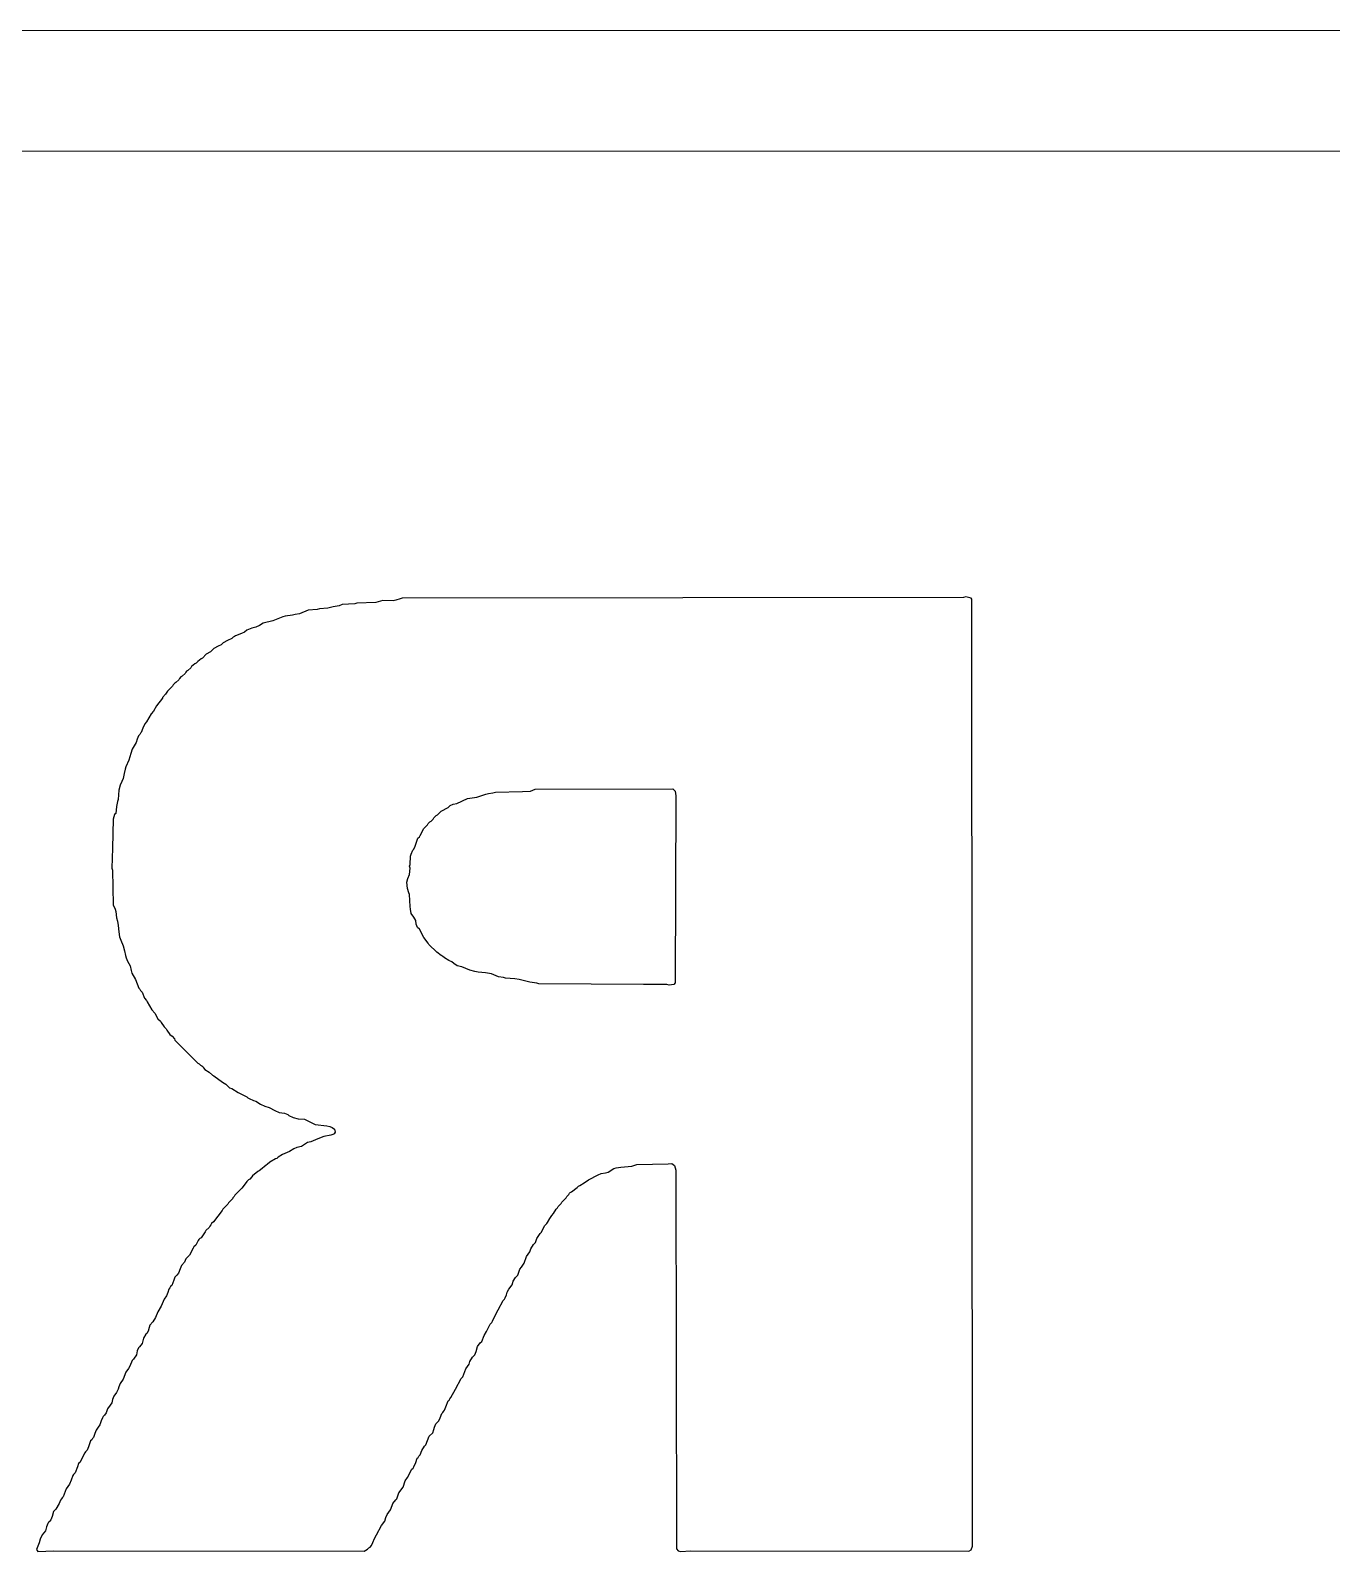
# Model space of a CAD drawing. Header units: millimetres. Extents: x -3 to 175, y -4 to 177.
# Drawn here: x 104.495 to 107.204, y 58.225 to 61.392 of the extents above; entities that cross this region are included whole.
import ezdxf

# ---------------------------------------------------------------- set-up
doc = ezdxf.new("R2010")
doc.units = ezdxf.units.MM
doc.layers.add('TopOverlay', color=2, linetype='Continuous')

msp = doc.modelspace()

# ---------------------------------------------------------------- linework, layer by layer
at = {"layer": 'TopOverlay'}
for p, q in [((109.6521, 61.3923), (98.1494, 61.391)), ((98.5377, 61.1417), (109.4087, 61.141)), ((105.229, 60.2057), (105.214, 60.2011)), ((105.2507, 60.205), (105.229, 60.2057)), ((105.2559, 60.2063), (105.2507, 60.205)), ((105.2651, 60.2089), (105.2559, 60.2063)), ((105.2691, 60.2103), (105.2651, 60.2089)), ((106.438, 60.2116), (105.2691, 60.2103)), ((106.4432, 60.2129), (106.438, 60.2116)), ((106.4537, 60.2103), (106.4432, 60.2129)), ((106.4557, 60.2083), (106.4537, 60.2103)), ((106.457, 58.2365), (106.4557, 60.2083)), ((105.0205, 60.1716), (105.0139, 60.1689)), ((105.0257, 60.1729), (105.0205, 60.1716)), ((105.0408, 60.1748), (105.0257, 60.1729)), ((105.046, 60.1761), (105.0408, 60.1748)), ((105.0552, 60.1775), (105.046, 60.1761)), ((105.0736, 60.1853), (105.0552, 60.1775)), ((105.092, 60.1866), (105.0736, 60.1853)), ((105.0972, 60.1879), (105.092, 60.1866)), ((105.1143, 60.1893), (105.0972, 60.1879)), ((105.1254, 60.1925), (105.1143, 60.1893)), ((105.1379, 60.1945), (105.1254, 60.1925)), ((105.1444, 60.1971), (105.1379, 60.1945)), ((105.1707, 60.1984), (105.1444, 60.1971)), ((105.1746, 60.1998), (105.1707, 60.1984)), ((105.214, 60.2011), (105.1746, 60.1998)), ((104.9457, 60.144), (104.9411, 60.1394)), ((104.9562, 60.1479), (104.9457, 60.144)), ((104.9647, 60.1499), (104.9562, 60.1479)), ((104.9719, 60.1532), (104.9647, 60.1499)), ((104.9798, 60.1584), (104.9719, 60.1532)), ((105.0001, 60.163), (104.9798, 60.1584)), ((105.0139, 60.1689), (105.0001, 60.163)), ((104.886, 60.1105), (104.8768, 60.1053)), ((104.8925, 60.1132), (104.886, 60.1105)), ((104.8965, 60.1171), (104.8925, 60.1132)), ((104.9057, 60.1224), (104.8965, 60.1171)), ((104.9148, 60.1263), (104.9057, 60.1224)), ((104.9175, 60.1289), (104.9148, 60.1263)), ((104.9201, 60.1302), (104.9175, 60.1289)), ((104.9221, 60.1322), (104.9201, 60.1302)), ((104.9345, 60.1368), (104.9221, 60.1322)), ((104.9411, 60.1394), (104.9345, 60.1368)), ((104.8434, 60.0784), (104.8401, 60.0751)), ((104.8506, 60.0843), (104.8434, 60.0784)), ((104.8532, 60.0856), (104.8506, 60.0843)), ((104.8611, 60.0935), (104.8532, 60.0856)), ((104.8702, 60.0987), (104.8611, 60.0935)), ((104.8768, 60.1053), (104.8702, 60.0987)), ((104.8086, 60.0463), (104.8053, 60.043)), ((104.8112, 60.0476), (104.8086, 60.0463)), ((104.8171, 60.0535), (104.8112, 60.0476)), ((104.8184, 60.0561), (104.8171, 60.0535)), ((104.8204, 60.0581), (104.8184, 60.0561)), ((104.823, 60.0594), (104.8204, 60.0581)), ((104.8289, 60.0653), (104.823, 60.0594)), ((104.8302, 60.0679), (104.8289, 60.0653)), ((104.8374, 60.0738), (104.8302, 60.0679)), ((104.8401, 60.0751), (104.8374, 60.0738)), ((104.7804, 60.0167), (104.7764, 60.0102)), ((104.7909, 60.0272), (104.7804, 60.0167)), ((104.7922, 60.0299), (104.7909, 60.0272)), ((104.7955, 60.0331), (104.7922, 60.0299)), ((104.7981, 60.0345), (104.7955, 60.0331)), ((104.804, 60.0404), (104.7981, 60.0345)), ((104.8053, 60.043), (104.804, 60.0404)), ((104.7574, 59.9859), (104.7515, 59.9748)), ((104.7699, 60.0023), (104.7574, 59.9859)), ((104.7764, 60.0102), (104.7699, 60.0036)), ((104.7699, 60.0036), (104.7699, 60.0023)), ((104.7371, 59.9525), (104.7332, 59.9485)), ((104.7463, 59.9695), (104.7371, 59.9525)), ((104.7515, 59.9748), (104.7463, 59.9695)), ((104.72, 59.9236), (104.7174, 59.917)), ((104.7227, 59.9262), (104.72, 59.9236)), ((104.724, 59.9289), (104.7227, 59.9262)), ((104.7259, 59.9308), (104.724, 59.9289)), ((104.7292, 59.9393), (104.7259, 59.9308)), ((104.7332, 59.9485), (104.7292, 59.9393)), ((104.7043, 59.8869), (104.7023, 59.8797)), ((104.7069, 59.8961), (104.7043, 59.8869)), ((104.7108, 59.9026), (104.7069, 59.8961)), ((104.7154, 59.9098), (104.7108, 59.9026)), ((104.7174, 59.917), (104.7154, 59.9098)), ((104.6938, 59.8593), (104.6925, 59.8541)), ((104.6997, 59.8731), (104.6938, 59.8593)), ((104.7023, 59.8797), (104.6997, 59.8731)), ((104.6853, 59.8285), (104.682, 59.8213)), ((104.6879, 59.8351), (104.6853, 59.8285)), ((104.6905, 59.8455), (104.6879, 59.8351)), ((104.6925, 59.8541), (104.6905, 59.8455)), ((104.6794, 59.8108), (104.6781, 59.7911)), ((104.682, 59.8213), (104.6794, 59.8108)), ((105.3832, 59.7826), (105.4055, 59.7931)), ((105.4055, 59.7931), (105.4147, 59.7944)), ((105.4147, 59.7944), (105.4245, 59.7963)), ((105.4245, 59.7963), (105.4435, 59.8023)), ((105.4435, 59.8023), (105.4488, 59.8036)), ((105.4488, 59.8036), (105.458, 59.8049)), ((105.458, 59.8049), (105.4632, 59.8062)), ((105.4632, 59.8062), (105.5196, 59.8075)), ((105.5196, 59.8075), (105.5367, 59.8088)), ((105.5367, 59.8088), (105.5459, 59.8127)), ((105.5459, 59.8127), (105.8325, 59.8134)), ((105.8325, 59.8134), (105.8378, 59.8082)), ((105.8378, 59.8082), (105.8391, 59.799)), ((105.8391, 59.799), (105.8378, 59.4093)), ((104.6702, 59.7596), (104.6676, 59.7504)), ((104.6728, 59.7622), (104.6702, 59.7596)), ((104.6741, 59.7767), (104.6728, 59.7622)), ((104.6767, 59.7872), (104.6741, 59.7767)), ((104.6781, 59.7911), (104.6767, 59.7872)), ((105.3425, 59.759), (105.3504, 59.7668)), ((105.3504, 59.7668), (105.3648, 59.7747)), ((105.3648, 59.7747), (105.3688, 59.7786)), ((105.3688, 59.7786), (105.3753, 59.7813)), ((105.3753, 59.7813), (105.3832, 59.7826)), ((104.6676, 59.7504), (104.6662, 59.6901)), ((105.3064, 59.7163), (105.3143, 59.7308)), ((105.3143, 59.7308), (105.3222, 59.7386)), ((105.3222, 59.7386), (105.3235, 59.7413)), ((105.3235, 59.7413), (105.3268, 59.7445)), ((105.3268, 59.7445), (105.3294, 59.7458)), ((105.3294, 59.7458), (105.334, 59.7504)), ((105.334, 59.7504), (105.3353, 59.7531)), ((105.3353, 59.7531), (105.3399, 59.7577)), ((105.3399, 59.7577), (105.3425, 59.759)), ((105.296, 59.694), (105.3019, 59.7104)), ((105.3019, 59.7104), (105.3051, 59.7137)), ((105.3051, 59.7137), (105.3064, 59.7163)), ((104.6662, 59.6901), (104.6649, 59.6481)), ((105.2855, 59.656), (105.2868, 59.673)), ((105.2868, 59.673), (105.2881, 59.677)), ((105.2881, 59.677), (105.2914, 59.6855)), ((105.2914, 59.6855), (105.2933, 59.6875)), ((105.2933, 59.6875), (105.296, 59.694)), ((104.6649, 59.6481), (104.6662, 59.6442)), ((104.6662, 59.6442), (104.6676, 59.572)), ((105.2809, 59.6265), (105.2841, 59.635)), ((105.2841, 59.652), (105.2855, 59.656)), ((105.2855, 59.6481), (105.2841, 59.652)), ((105.2841, 59.635), (105.2855, 59.6481)), ((105.2789, 59.6192), (105.2809, 59.6265)), ((105.2802, 59.6061), (105.2789, 59.6192)), ((105.2828, 59.5969), (105.2802, 59.6061)), ((104.6676, 59.572), (104.6715, 59.5628)), ((105.2841, 59.593), (105.2828, 59.5969)), ((105.2855, 59.5681), (105.2841, 59.593)), ((104.6715, 59.5628), (104.6728, 59.5576)), ((104.6728, 59.5576), (104.6741, 59.5445)), ((104.6741, 59.5445), (104.6767, 59.5379)), ((104.6767, 59.5379), (104.6781, 59.5287)), ((105.2868, 59.5628), (105.2855, 59.5681)), ((105.2881, 59.5537), (105.2868, 59.5628)), ((105.2933, 59.5458), (105.2881, 59.5537)), ((105.2973, 59.5392), (105.2933, 59.5458)), ((105.2986, 59.5313), (105.2973, 59.5392)), ((104.6781, 59.5287), (104.6794, 59.5156)), ((104.6794, 59.5156), (104.6807, 59.5051)), ((105.3012, 59.5248), (105.2986, 59.5313)), ((105.3051, 59.5209), (105.3012, 59.5248)), ((105.3143, 59.5038), (105.3051, 59.5209)), ((104.6807, 59.5051), (104.6833, 59.4986)), ((104.6833, 59.4986), (104.6885, 59.4867)), ((104.6885, 59.4867), (104.6912, 59.4762)), ((104.6912, 59.4762), (104.6931, 59.4664)), ((105.3235, 59.492), (105.3143, 59.5038)), ((105.3248, 59.4894), (105.3235, 59.492)), ((105.3412, 59.473), (105.3248, 59.4894)), ((104.6931, 59.4664), (104.6945, 59.4612)), ((104.6945, 59.4612), (104.6971, 59.4546)), ((104.6971, 59.4546), (104.703, 59.4448)), ((104.703, 59.4448), (104.7049, 59.4349)), ((105.3504, 59.4664), (105.3412, 59.473)), ((105.353, 59.4651), (105.3504, 59.4664)), ((105.357, 59.4612), (105.353, 59.4651)), ((105.3661, 59.4559), (105.357, 59.4612)), ((105.3727, 59.4533), (105.3661, 59.4559)), ((105.3766, 59.4494), (105.3727, 59.4533)), ((105.3839, 59.4448), (105.3766, 59.4494)), ((105.3937, 59.4428), (105.3839, 59.4448)), ((104.7049, 59.4349), (104.7063, 59.4297)), ((104.7063, 59.4297), (104.7141, 59.4166)), ((104.7141, 59.4166), (104.7207, 59.3982)), ((105.4101, 59.4356), (105.3937, 59.4428)), ((105.4206, 59.433), (105.4101, 59.4356)), ((105.4271, 59.4316), (105.4206, 59.433)), ((105.4429, 59.4303), (105.4271, 59.4316)), ((105.4553, 59.4284), (105.4429, 59.4303)), ((105.4698, 59.4218), (105.4553, 59.4284)), ((105.4803, 59.4205), (105.4698, 59.4218)), ((105.4842, 59.4192), (105.4803, 59.4205)), ((105.5039, 59.4179), (105.4842, 59.4192)), ((105.5131, 59.4166), (105.5039, 59.4179)), ((105.5183, 59.4152), (105.5131, 59.4166)), ((105.5295, 59.412), (105.5183, 59.4152)), ((105.5347, 59.4107), (105.5295, 59.412)), ((104.7207, 59.3982), (104.7227, 59.3962)), ((104.7227, 59.3962), (104.724, 59.3936)), ((104.724, 59.3936), (104.7279, 59.3897)), ((104.7279, 59.3897), (104.7325, 59.3772)), ((105.5498, 59.4087), (105.5347, 59.4107)), ((105.5537, 59.4074), (105.5498, 59.4087)), ((105.7715, 59.4061), (105.5537, 59.4074)), ((105.8201, 59.4061), (105.7715, 59.4061)), ((105.8253, 59.4048), (105.8201, 59.4061)), ((105.8345, 59.4061), (105.8253, 59.4048)), ((105.8378, 59.4093), (105.8345, 59.4061)), ((104.7325, 59.3772), (104.7371, 59.3726)), ((104.7371, 59.3726), (104.7384, 59.37)), ((104.7384, 59.37), (104.7476, 59.3529)), ((104.7476, 59.3529), (104.7541, 59.3464)), ((104.7541, 59.3464), (104.7607, 59.3346)), ((104.7607, 59.3346), (104.7659, 59.3293)), ((104.7659, 59.3293), (104.7673, 59.3267)), ((104.7673, 59.3267), (104.7738, 59.3175)), ((104.7738, 59.3175), (104.7778, 59.3136)), ((104.7778, 59.3136), (104.7791, 59.311)), ((104.7791, 59.311), (104.7856, 59.3018)), ((104.7856, 59.3018), (104.7902, 59.2985)), ((104.7902, 59.2985), (104.7948, 59.2926)), ((104.7948, 59.2926), (104.7961, 59.29)), ((104.7961, 59.29), (104.844, 59.2421)), ((104.844, 59.2421), (104.8466, 59.2408)), ((104.8466, 59.2408), (104.8493, 59.2381)), ((104.8493, 59.2381), (104.8519, 59.2368)), ((104.8519, 59.2368), (104.8538, 59.2349)), ((104.8538, 59.2349), (104.8552, 59.2322)), ((104.8552, 59.2322), (104.8584, 59.229)), ((104.8584, 59.229), (104.8676, 59.2237)), ((104.8676, 59.2237), (104.8742, 59.2172)), ((104.8742, 59.2172), (104.8768, 59.2158)), ((104.8768, 59.2158), (104.8952, 59.2027)), ((104.8952, 59.2027), (104.9017, 59.1988)), ((104.9017, 59.1988), (104.9096, 59.1909)), ((104.9096, 59.1909), (104.9148, 59.1896)), ((104.9148, 59.1896), (104.9273, 59.1811)), ((104.9273, 59.1811), (104.9457, 59.1719)), ((104.9457, 59.1719), (104.9476, 59.1699)), ((104.9476, 59.1699), (104.9503, 59.1686)), ((104.9503, 59.1686), (104.9595, 59.1647)), ((104.9595, 59.1647), (104.9647, 59.1634)), ((104.9647, 59.1634), (104.9739, 59.1568)), ((104.9739, 59.1568), (104.9831, 59.1529)), ((104.9831, 59.1529), (104.9923, 59.1502)), ((104.9923, 59.1502), (105.0041, 59.1437)), ((105.0041, 59.1437), (105.0132, 59.1397)), ((105.0132, 59.1397), (105.0244, 59.1378)), ((105.0244, 59.1378), (105.031, 59.1352)), ((105.031, 59.1352), (105.0329, 59.1332)), ((105.0329, 59.1332), (105.0421, 59.1293)), ((105.0421, 59.1293), (105.0526, 59.1266)), ((105.0526, 59.1266), (105.0657, 59.1253)), ((105.0657, 59.1253), (105.088, 59.1148)), ((105.088, 59.1148), (105.1123, 59.1115)), ((105.1123, 59.1115), (105.1188, 59.1102)), ((105.1188, 59.1102), (105.1234, 59.1083)), ((105.1234, 59.1083), (105.128, 59.105)), ((105.1274, 59.0951), (105.1248, 59.0938)), ((105.1293, 59.0984), (105.1274, 59.0951)), ((105.128, 59.105), (105.1293, 59.0984)), ((105.0434, 59.0637), (105.0342, 59.0584)), ((105.05, 59.0663), (105.0434, 59.0637)), ((105.0592, 59.0689), (105.05, 59.0663)), ((105.0723, 59.0768), (105.0592, 59.0689)), ((105.0788, 59.0781), (105.0723, 59.0768)), ((105.0933, 59.0846), (105.0788, 59.0781)), ((105.1057, 59.0892), (105.0933, 59.0846)), ((105.1208, 59.0925), (105.1057, 59.0892)), ((105.1248, 59.0938), (105.1208, 59.0925)), ((104.9936, 59.0361), (104.9883, 59.0309)), ((105.0054, 59.0427), (104.9936, 59.0361)), ((105.008, 59.044), (105.0054, 59.0427)), ((105.0106, 59.0466), (105.008, 59.044)), ((105.0198, 59.0519), (105.0106, 59.0466)), ((105.0342, 59.0584), (105.0198, 59.0519)), ((105.7472, 59.0276), (105.7577, 59.0315)), ((105.7577, 59.0315), (105.8233, 59.0328)), ((105.8233, 59.0328), (105.8306, 59.0335)), ((105.8306, 59.0335), (105.8365, 59.0289)), ((104.9516, 59.0007), (104.949, 58.9994)), ((104.9562, 59.0053), (104.9516, 59.0007)), ((104.9575, 59.0079), (104.9562, 59.0053)), ((104.9686, 59.0164), (104.9575, 59.0079)), ((104.9713, 59.0177), (104.9686, 59.0164)), ((104.9739, 59.0204), (104.9713, 59.0177)), ((104.9857, 59.0295), (104.9739, 59.0204)), ((104.9883, 59.0309), (104.9857, 59.0295)), ((105.6574, 58.9994), (105.6771, 59.0099)), ((105.6771, 59.0099), (105.6836, 59.0125)), ((105.6836, 59.0125), (105.6928, 59.0138)), ((105.6928, 59.0138), (105.698, 59.0151)), ((105.698, 59.0151), (105.7099, 59.023)), ((105.7099, 59.023), (105.7151, 59.0243)), ((105.7151, 59.0243), (105.7243, 59.0256)), ((105.7243, 59.0256), (105.7472, 59.0276)), ((105.8365, 59.0289), (105.8391, 59.0197)), ((105.8391, 59.0197), (105.8404, 58.2313)), ((104.9352, 58.9817), (104.9208, 58.9672)), ((104.9444, 58.9935), (104.9352, 58.9817)), ((104.9457, 58.9961), (104.9444, 58.9935)), ((104.949, 58.9994), (104.9457, 58.9961)), ((105.6121, 58.9646), (105.6161, 58.9685)), ((105.6161, 58.9685), (105.6174, 58.9712)), ((105.6174, 58.9712), (105.6193, 58.9731)), ((105.6193, 58.9731), (105.622, 58.9744)), ((105.622, 58.9744), (105.6338, 58.9836)), ((105.6338, 58.9836), (105.6364, 58.9863)), ((105.6364, 58.9863), (105.639, 58.9876)), ((105.639, 58.9876), (105.6482, 58.9928)), ((105.6482, 58.9928), (105.6574, 58.9994)), ((104.8958, 58.9384), (104.8945, 58.9357)), ((104.9063, 58.9489), (104.8958, 58.9384)), ((104.9076, 58.9515), (104.9063, 58.9489)), ((104.9155, 58.9594), (104.9076, 58.9515)), ((104.9168, 58.962), (104.9155, 58.9594)), ((104.9194, 58.9646), (104.9168, 58.962)), ((104.9208, 58.9672), (104.9194, 58.9646)), ((105.5846, 58.9292), (105.5898, 58.9384)), ((105.5898, 58.9384), (105.5924, 58.941)), ((105.5924, 58.941), (105.5938, 58.9436)), ((105.5938, 58.9436), (105.6003, 58.9502)), ((105.6003, 58.9502), (105.6016, 58.9528)), ((105.6016, 58.9528), (105.6108, 58.962)), ((105.6108, 58.962), (105.6121, 58.9646)), ((104.8709, 58.9056), (104.8683, 58.903)), ((104.8722, 58.9082), (104.8709, 58.9056)), ((104.8761, 58.9121), (104.8722, 58.9082)), ((104.8945, 58.9357), (104.8761, 58.9121)), ((105.5662, 58.9043), (105.5701, 58.9082)), ((105.5701, 58.9082), (105.5715, 58.9108)), ((105.5715, 58.9108), (105.5767, 58.9187)), ((105.5767, 58.9187), (105.5806, 58.9253)), ((105.5806, 58.9253), (105.5846, 58.9292)), ((104.846, 58.8754), (104.8447, 58.8728)), ((104.8479, 58.8774), (104.846, 58.8754)), ((104.8506, 58.8787), (104.8479, 58.8774)), ((104.8591, 58.8911), (104.8506, 58.8787)), ((104.8604, 58.8938), (104.8591, 58.8911)), ((104.867, 58.9003), (104.8604, 58.8938)), ((104.8683, 58.903), (104.867, 58.9003)), ((105.5465, 58.8688), (105.5498, 58.8774)), ((105.5498, 58.8774), (105.5564, 58.8879)), ((105.5564, 58.8879), (105.5583, 58.8898)), ((105.5583, 58.8898), (105.5662, 58.9043)), ((104.8263, 58.8426), (104.8184, 58.8347)), ((104.8342, 58.857), (104.8263, 58.8426)), ((104.8355, 58.8597), (104.8342, 58.857)), ((104.8394, 58.8636), (104.8355, 58.8597)), ((104.8447, 58.8728), (104.8394, 58.8636)), ((105.5282, 58.84), (105.5347, 58.8492)), ((105.5347, 58.8492), (105.5373, 58.8557)), ((105.5373, 58.8557), (105.5426, 58.8649)), ((105.5426, 58.8649), (105.5465, 58.8688)), ((104.8066, 58.8137), (104.8033, 58.8052)), ((104.8099, 58.821), (104.8066, 58.8137)), ((104.8158, 58.8282), (104.8099, 58.821)), ((104.8184, 58.8347), (104.8158, 58.8282)), ((105.5098, 58.8006), (105.5144, 58.8131)), ((105.5144, 58.8131), (105.5177, 58.8177)), ((105.5177, 58.8177), (105.5229, 58.8255)), ((105.5229, 58.8255), (105.5282, 58.84)), ((104.7896, 58.7796), (104.7869, 58.777)), ((104.7935, 58.7901), (104.7896, 58.7796)), ((104.7961, 58.7967), (104.7935, 58.7901)), ((104.8001, 58.8006), (104.7961, 58.7967)), ((104.8033, 58.8052), (104.8001, 58.8006)), ((105.4914, 58.7718), (105.498, 58.7809)), ((105.498, 58.7809), (105.5, 58.7882)), ((105.5, 58.7882), (105.5052, 58.796)), ((105.5052, 58.796), (105.5098, 58.8006)), ((104.7738, 58.7508), (104.7673, 58.7363)), ((104.7784, 58.758), (104.7738, 58.7508)), ((104.781, 58.7645), (104.7784, 58.758)), ((104.783, 58.7718), (104.781, 58.7645)), ((104.7856, 58.7744), (104.783, 58.7718)), ((104.7869, 58.777), (104.7856, 58.7744)), ((105.4691, 58.7285), (105.4796, 58.7481)), ((105.4796, 58.7481), (105.4822, 58.7508)), ((105.4822, 58.7508), (105.4836, 58.7534)), ((105.4836, 58.7534), (105.4862, 58.76)), ((105.4862, 58.76), (105.4875, 58.7652)), ((105.4875, 58.7652), (105.4914, 58.7718)), ((104.7607, 58.7245), (104.7555, 58.7127)), ((104.7673, 58.7363), (104.7607, 58.7245)), ((105.4613, 58.714), (105.4691, 58.7285)), ((104.7404, 58.6845), (104.7377, 58.6793)), ((104.7423, 58.6917), (104.7404, 58.6845)), ((104.7436, 58.697), (104.7423, 58.6917)), ((104.7502, 58.7035), (104.7436, 58.697)), ((104.7555, 58.7127), (104.7502, 58.7035)), ((105.4396, 58.6753), (105.4449, 58.6832)), ((105.4449, 58.6832), (105.4527, 58.699)), ((105.4527, 58.699), (105.456, 58.7022)), ((105.456, 58.7022), (105.4573, 58.7049)), ((105.4573, 58.7049), (105.4613, 58.714)), ((104.722, 58.6517), (104.72, 58.6498)), ((104.7279, 58.6589), (104.722, 58.6517)), ((104.7305, 58.6694), (104.7279, 58.6589)), ((104.7351, 58.678), (104.7305, 58.6694)), ((104.7377, 58.6793), (104.7351, 58.678)), ((105.4232, 58.6419), (105.4258, 58.6524)), ((105.4258, 58.6524), (105.4317, 58.6596)), ((105.4317, 58.6596), (105.435, 58.6629)), ((105.435, 58.6629), (105.4396, 58.6753)), ((104.7069, 58.6235), (104.7023, 58.6111)), ((104.7095, 58.6261), (104.7069, 58.6235)), ((104.7161, 58.6353), (104.7095, 58.6261)), ((104.7174, 58.6432), (104.7161, 58.6353)), ((104.72, 58.6498), (104.7174, 58.6432)), ((105.4088, 58.6156), (105.4101, 58.6209)), ((105.4101, 58.6209), (105.4153, 58.6301)), ((105.4153, 58.6301), (105.4206, 58.6353)), ((105.4206, 58.6353), (105.4232, 58.6419)), ((104.6938, 58.5986), (104.6885, 58.5842)), ((104.699, 58.6065), (104.6938, 58.5986)), ((104.7023, 58.6111), (104.699, 58.6065)), ((105.3917, 58.5855), (105.3957, 58.5894)), ((105.3957, 58.5894), (105.4016, 58.6058)), ((105.4016, 58.6058), (105.4088, 58.6156)), ((104.6741, 58.5566), (104.6689, 58.5487)), ((104.6781, 58.5632), (104.6741, 58.5566)), ((104.6794, 58.5684), (104.6781, 58.5632)), ((104.682, 58.575), (104.6794, 58.5684)), ((104.6885, 58.5842), (104.682, 58.575)), ((105.3707, 58.5461), (105.3799, 58.5632)), ((105.3799, 58.5632), (105.3917, 58.5855)), ((104.661, 58.5304), (104.6558, 58.5225)), ((104.6643, 58.535), (104.661, 58.5304)), ((104.6662, 58.5422), (104.6643, 58.535)), ((104.6689, 58.5487), (104.6662, 58.5422)), ((105.3576, 58.5199), (105.3602, 58.5264)), ((105.3602, 58.5264), (105.3648, 58.5389)), ((105.3648, 58.5389), (105.3668, 58.5409)), ((105.3668, 58.5409), (105.3681, 58.5435)), ((105.3681, 58.5435), (105.3707, 58.5461)), ((104.6426, 58.4976), (104.6394, 58.489)), ((104.6453, 58.5041), (104.6426, 58.4976)), ((104.6466, 58.5068), (104.6453, 58.5041)), ((104.6492, 58.5094), (104.6466, 58.5068)), ((104.6525, 58.514), (104.6492, 58.5094)), ((104.6558, 58.5225), (104.6525, 58.514)), ((105.3392, 58.491), (105.3458, 58.4976)), ((105.3458, 58.4976), (105.3484, 58.5041)), ((105.3484, 58.5041), (105.3517, 58.5127)), ((105.3517, 58.5127), (105.3537, 58.5146)), ((105.3537, 58.5146), (105.355, 58.5173)), ((105.355, 58.5173), (105.3576, 58.5199)), ((104.6262, 58.4628), (104.6243, 58.4608)), ((104.6295, 58.4713), (104.6262, 58.4628)), ((104.6321, 58.4779), (104.6295, 58.4713)), ((104.6361, 58.4845), (104.6321, 58.4779)), ((104.6394, 58.489), (104.6361, 58.4845)), ((105.3222, 58.4569), (105.3255, 58.4654)), ((105.3255, 58.4654), (105.3327, 58.4727)), ((105.3327, 58.4727), (105.3353, 58.4792)), ((105.3353, 58.4792), (105.3366, 58.4845)), ((105.3366, 58.4845), (105.3392, 58.491)), ((104.6085, 58.4307), (104.598, 58.411)), ((104.6098, 58.4333), (104.6085, 58.4307)), ((104.6131, 58.4366), (104.6098, 58.4333)), ((104.6157, 58.4431), (104.6131, 58.4366)), ((104.6203, 58.4556), (104.6157, 58.4431)), ((104.623, 58.4582), (104.6203, 58.4556)), ((104.6243, 58.4608), (104.623, 58.4582)), ((105.3064, 58.4267), (105.3104, 58.4359)), ((105.3104, 58.4359), (105.3156, 58.4451)), ((105.3156, 58.4451), (105.3183, 58.4477)), ((105.3183, 58.4477), (105.3222, 58.4569)), ((104.5928, 58.4018), (104.5882, 58.3893)), ((104.5954, 58.4084), (104.5928, 58.4018)), ((104.598, 58.411), (104.5954, 58.4084)), ((105.2894, 58.3966), (105.292, 58.3992)), ((105.292, 58.3992), (105.2933, 58.4018)), ((105.2933, 58.4018), (105.2973, 58.411)), ((105.2973, 58.411), (105.3005, 58.4195)), ((105.3005, 58.4195), (105.3025, 58.4215)), ((105.3025, 58.4215), (105.3038, 58.4241)), ((105.3038, 58.4241), (105.3064, 58.4267)), ((104.5797, 58.3743), (104.5764, 58.3657)), ((104.5836, 58.3834), (104.5797, 58.3743)), ((104.5849, 58.3861), (104.5836, 58.3834)), ((104.5882, 58.3893), (104.5849, 58.3861)), ((105.271, 58.3598), (105.2756, 58.3723)), ((105.2756, 58.3723), (105.2802, 58.3795)), ((105.2802, 58.3795), (105.2894, 58.3966)), ((104.56, 58.3349), (104.5574, 58.3323)), ((104.5613, 58.3375), (104.56, 58.3349)), ((104.5633, 58.3395), (104.5613, 58.3375)), ((104.5692, 58.3559), (104.5633, 58.3395)), ((104.5764, 58.3657), (104.5692, 58.3559)), ((105.2559, 58.3329), (105.2579, 58.3349)), ((105.2579, 58.3349), (105.2625, 58.3474)), ((105.2625, 58.3474), (105.271, 58.3598)), ((104.5429, 58.3087), (104.5403, 58.2982)), ((104.5482, 58.3139), (104.5429, 58.3087)), ((104.5547, 58.3257), (104.5482, 58.3139)), ((104.5574, 58.3323), (104.5547, 58.3257)), ((105.2376, 58.3028), (105.2448, 58.3126)), ((105.2448, 58.3126), (105.2481, 58.3211)), ((105.2481, 58.3211), (105.25, 58.3257)), ((105.25, 58.3257), (105.2559, 58.3329)), ((104.5285, 58.2772), (104.5265, 58.2687)), ((104.5311, 58.2837), (104.5285, 58.2772)), ((104.5324, 58.2864), (104.5311, 58.2837)), ((104.5344, 58.287), (104.5324, 58.2864)), ((104.5377, 58.2916), (104.5344, 58.287)), ((104.5403, 58.2982), (104.5377, 58.2916)), ((105.2159, 58.2601), (105.2264, 58.2798)), ((105.2264, 58.2798), (105.233, 58.289)), ((105.233, 58.289), (105.235, 58.2962)), ((105.235, 58.2962), (105.2376, 58.3028)), ((104.5134, 58.2437), (104.5075, 58.23)), ((104.5154, 58.2509), (104.5134, 58.2437)), ((104.5193, 58.2601), (104.5154, 58.2509)), ((104.5233, 58.2641), (104.5193, 58.2601)), ((104.5265, 58.2687), (104.5233, 58.2641)), ((105.2054, 58.2378), (105.2081, 58.2444)), ((105.2081, 58.2444), (105.2113, 58.2529)), ((105.2113, 58.2529), (105.2159, 58.2601)), ((104.5075, 58.23), (104.5088, 58.2273)), ((104.5088, 58.2273), (104.5108, 58.2254)), ((104.5108, 58.2254), (104.5436, 58.2267)), ((104.5436, 58.2267), (105.1897, 58.226)), ((105.1897, 58.226), (105.1969, 58.2306)), ((105.1969, 58.2306), (105.1995, 58.2332)), ((105.1995, 58.2332), (105.2022, 58.2345)), ((105.2022, 58.2345), (105.2054, 58.2378)), ((105.8404, 58.2313), (105.8437, 58.2267)), ((105.8437, 58.2267), (105.8489, 58.2254)), ((105.8489, 58.2254), (105.8699, 58.2267)), ((105.8699, 58.2267), (106.4491, 58.226)), ((106.4491, 58.226), (106.4537, 58.2293)), ((106.4537, 58.2293), (106.457, 58.2365))]:
    msp.add_line(p, q, dxfattribs=at)

doc.saveas('drawing.dxf')
